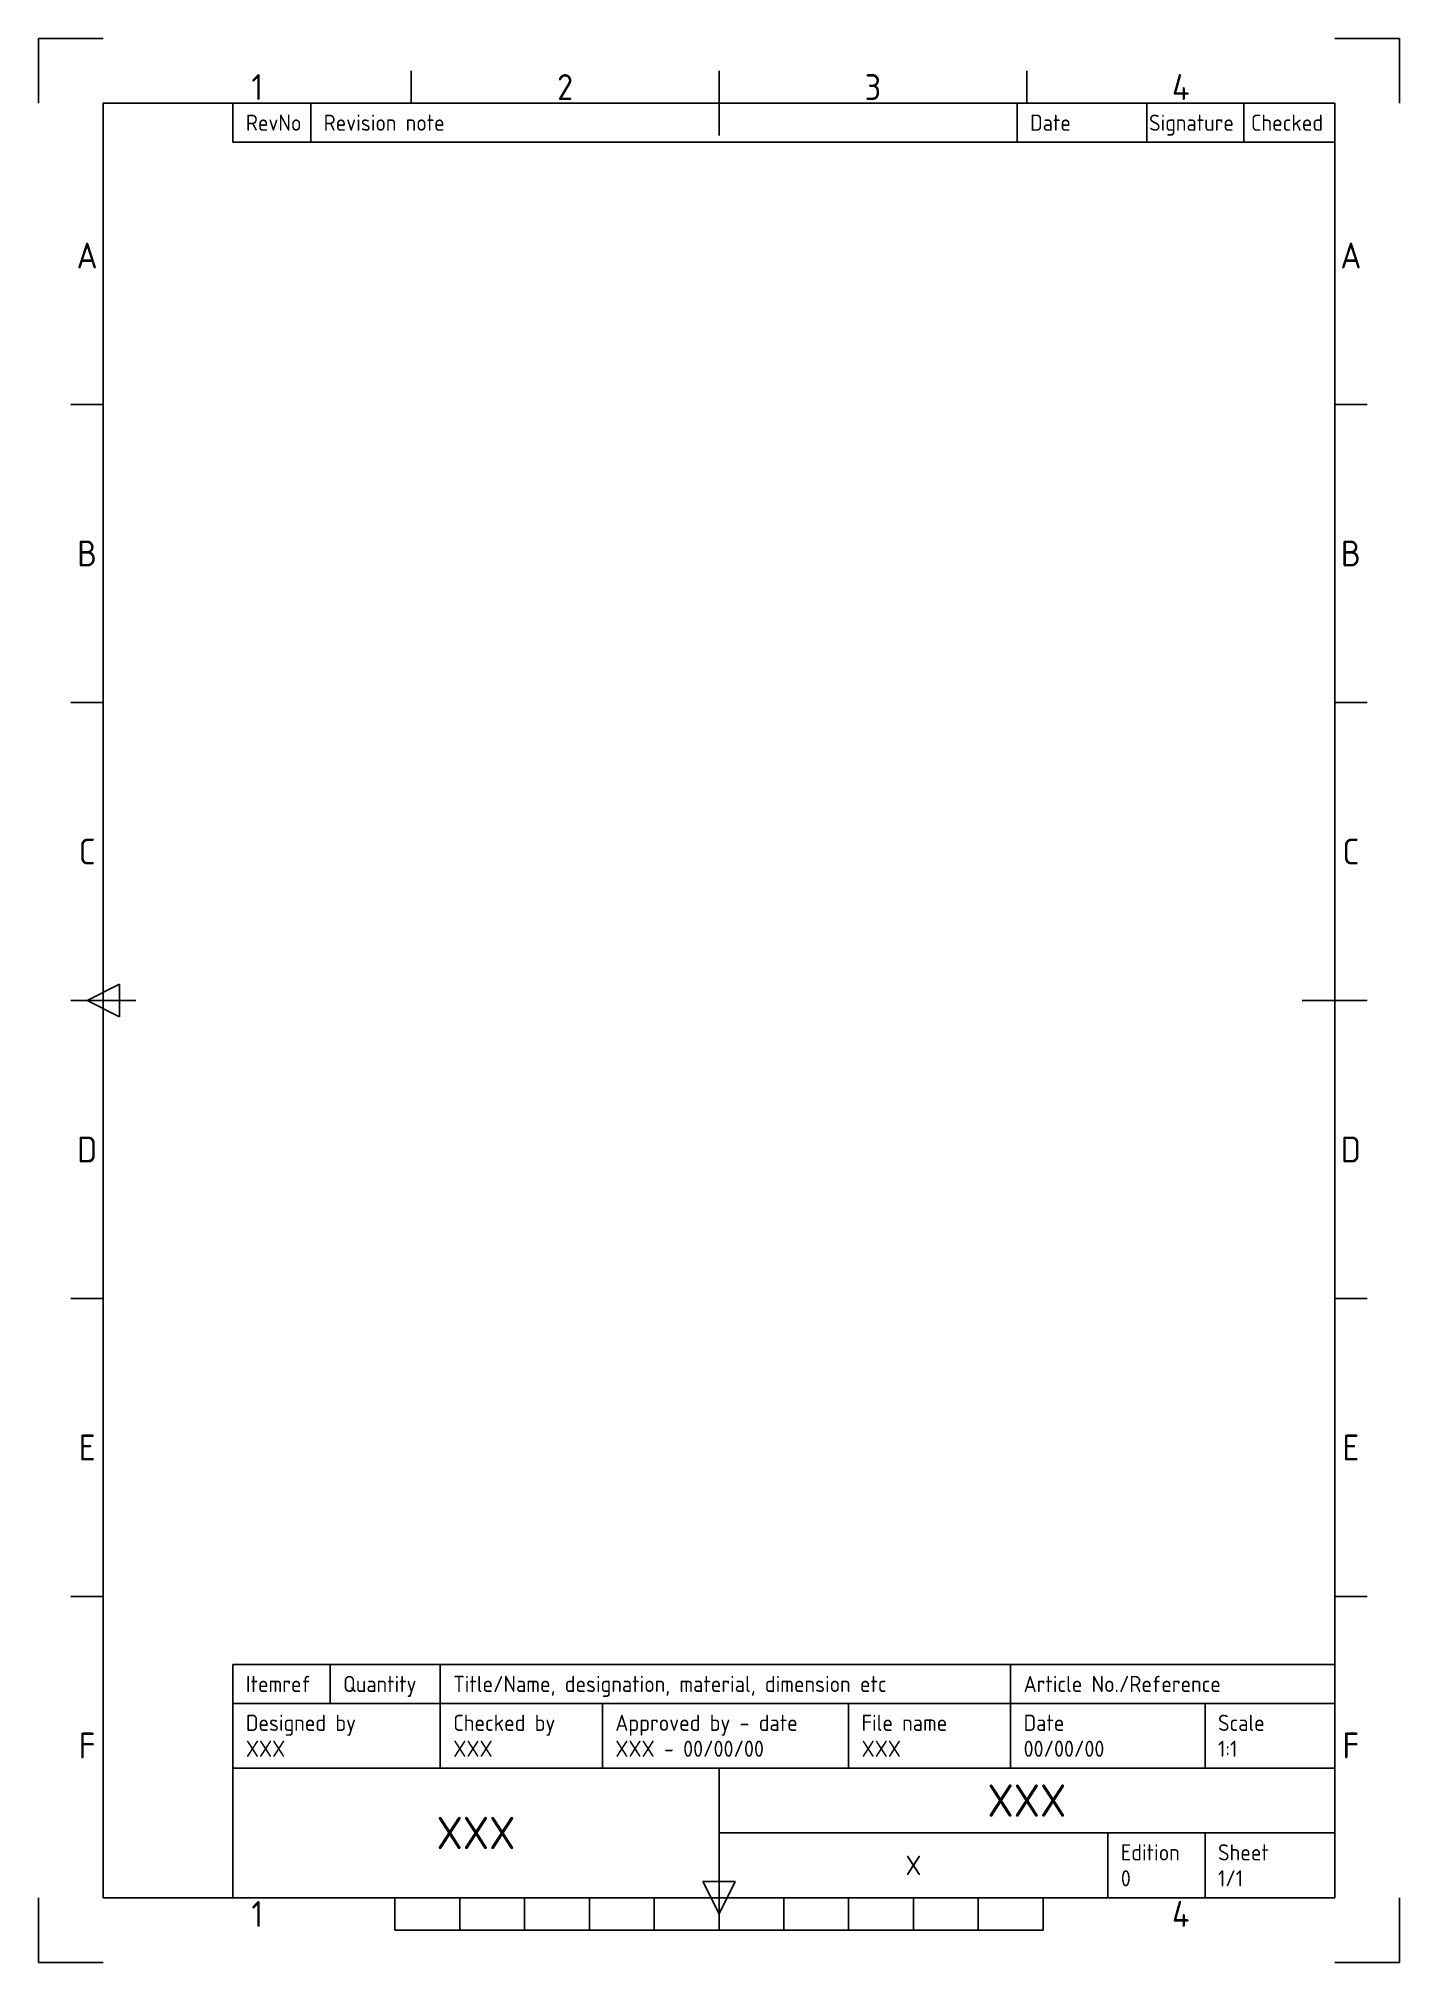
# Paper-space layout 'ISO A4 Title Block (portrait)' of a CAD drawing. Header units: inches, sheet in millimetres. Extents: x 0 to 210, y 0 to 297.
import ezdxf
from ezdxf.enums import TextEntityAlignment as Align

# ---------------------------------------------------------------- set-up
doc = ezdxf.new("R2010")
doc.units = ezdxf.units.IN
doc.header["$MEASUREMENT"] = 0
for name, color, linetype in [('FRAME 025', 7, 'Continuous'), ('FRAME 050', 6, 'Continuous'), ('FRAME 070', 5, 'Continuous'), ('FRAME 200', 8, 'Continuous'), ('Title Block', 7, 'Continuous'), ('Viewport', 7, 'Continuous')]:
    doc.layers.add(name, color=color, linetype=linetype)
doc.styles.add('ISO Proportional', font='isocp')

# ---------------------------------------------------------------- blocks, each defined once
blk = doc.blocks.new('ISO A4 title block (portrait)')
at = {"layer": 'FRAME 050'}
for p, q in [((57.5, 287), (57.5, 292)), ((105, 282), (105, 292)), ((152.5, 287), (152.5, 292)), ((10, 240.5), (5, 240.5)), ((205, 240.5), (200, 240.5)), ((10, 194.5), (5, 194.5)), ((205, 194.5), (200, 194.5)), ((5, 148.5), (15, 148.5)), ((7.5, 148.5), (12.5, 151)), ((12.5, 146), (7.5, 148.5)), ((12.5, 151), (12.5, 146)), ((195, 148.5), (205, 148.5)), ((10, 102.5), (5, 102.5)), ((205, 102.5), (200, 102.5)), ((10, 56.5), (5, 56.5)), ((205, 56.5), (200, 56.5)), ((105, 10), (105, 15)), ((105, 7.5), (102.5, 12.5)), ((102.5, 12.5), (107.5, 12.5)), ((107.5, 12.5), (105, 7.5)), ((55, 5), (55, 10)), ((65, 5), (65, 10)), ((75, 5), (75, 10)), ((85, 5), (85, 10)), ((95, 5), (95, 10)), ((105, 10), (105, 5)), ((115, 5), (115, 10)), ((125, 5), (125, 10)), ((135, 5), (135, 10)), ((145, 5), (145, 10)), ((155, 5), (155, 10)), ((55, 5), (155, 5))]:
    blk.add_line(p, q, dxfattribs=at)
at = {"layer": 'FRAME 070'}
for p, q in [((10, 287), (10, 10)), ((200, 287), (10, 287)), ((30, 281), (30, 287)), ((42, 281), (42, 287)), ((151, 281), (151, 287)), ((171, 281), (171, 287)), ((186, 281), (186, 287)), ((200, 10), (200, 287)), ((30, 281), (200, 281)), ((30, 46), (200, 46)), ((30, 40), (30, 46)), ((45, 40), (45, 46)), ((62, 40), (62, 46)), ((150, 40), (150, 46)), ((30, 40), (200, 40)), ((30, 10), (30, 40)), ((62, 30), (62, 40)), ((87, 30), (87, 40)), ((125, 30), (125, 40)), ((150, 30), (150, 40)), ((180, 30), (180, 40)), ((30, 30), (200, 30)), ((105, 10), (105, 30)), ((105, 20), (200, 20)), ((165, 10), (165, 20)), ((180, 10), (180, 20)), ((10, 10), (200, 10))]:
    blk.add_line(p, q, dxfattribs=at)
at = {"layer": 'FRAME 200'}
for p, q in [((0, 297), (0, 287)), ((10, 297), (0, 297)), ((210, 297), (200, 297)), ((210, 287), (210, 297)), ((0, 0), (0, 10)), ((210, 0), (210, 10)), ((0, 0), (10, 0)), ((210, 0), (200, 0))]:
    blk.add_line(p, q, dxfattribs=at)
at = {"layer": 'FRAME 025', "style": 'ISO Proportional'}
for s, p in [('RevNo', (32, 284)), ('Revision note', (44, 284)), ('Date', (153, 284)), ('Signature', (171.36, 284)), ('Checked', (187.08, 284)), ('Itemref', (32, 43)), ('Quantity', (47, 43)), ('Title/Name, designation, material, dimension etc', (64, 43)), ('Article No./Reference', (152, 43)), ('Designed by', (32, 37)), ('Checked by', (64, 37)), ('Approved by - date', (89, 37)), ('File name', (127, 37)), ('Date', (152, 37)), ('Scale', (182, 37)), ('Edition', (167, 17)), ('Sheet', (182, 17))]:
    blk.add_text(s, height=2.5, dxfattribs=at).set_placement(p, align=Align.MIDDLE_LEFT)
at = {"layer": 'FRAME 025', "style": 'ISO Proportional', "flags": 8}
for tag, p in [('DESIGNED_BY', (32, 33)), ('CHECKED_BY', (64, 33)), ('APPROVED_BY_DATE', (89, 33)), ('FILENAME', (127, 33)), ('DATE', (152, 33)), ('SCALE', (182, 33)), ('EDITION', (167, 13)), ('SHEET', (182, 13))]:
    blk.add_attdef(tag, text='', height=2.5, dxfattribs=at).set_placement(p, align=Align.MIDDLE_LEFT)
at = {"layer": 'FRAME 050', "style": 'ISO Proportional'}
for s, p in [('1', (33.75, 289.5)), ('2', (81.25, 289.5)), ('3', (128.75, 289.5)), ('4', (176.25, 289.5)), ('A', (7.5, 263.5)), ('A', (202.5, 263.5)), ('B', (7.5, 217.5)), ('B', (202.5, 217.5)), ('C', (7.5, 171.5)), ('C', (202.5, 171.5)), ('D', (7.5, 125.5)), ('D', (202.5, 125.5)), ('E', (7.5, 79.5)), ('E', (202.5, 79.5)), ('F', (7.5, 33.5)), ('F', (202.5, 33.5)), ('1', (33.75, 7.5)), ('4', (176.25, 7.5))]:
    blk.add_text(s, height=4, dxfattribs=at).set_placement(p, align=Align.MIDDLE)
at = {"layer": 'FRAME 050', "style": 'ISO Proportional', "flags": 8}
for tag, height, p in [('TITLE', 5, (152.5, 25)), ('OWNER', 5, (67.5, 20)), ('DRAWING_NUMBER', 3, (135, 15))]:
    blk.add_attdef(tag, text='', height=height, dxfattribs=at).set_placement(p, align=Align.MIDDLE)

psp = doc.layouts.new('ISO A4 Title Block (portrait)')

# ---------------------------------------------------------------- linework, layer by layer
at = {"layer": 'Viewport'}
psp.add_lwpolyline([(10, 287), (30, 287), (30, 281), (200, 281), (200, 46), (30, 46), (30, 10), (10, 10)], close=True, dxfattribs=at)

# ---------------------------------------------------------------- block references
at = {"layer": 'Title Block'}
ref = psp.add_blockref('ISO A4 title block (portrait)', (0, 0), dxfattribs=at)
ref.add_attrib('CHECKED_BY', 'XXX', dxfattribs={"layer": 'FRAME 025', "height": 2.5, "style": 'ISO Proportional'}).set_placement((64, 33), align=Align.MIDDLE_LEFT)
ref.add_attrib('DESIGNED_BY', 'XXX', dxfattribs={"layer": 'FRAME 025', "height": 2.5, "style": 'ISO Proportional'}).set_placement((32, 33), align=Align.MIDDLE_LEFT)
ref.add_attrib('OWNER', 'XXX', dxfattribs={"layer": 'FRAME 050', "height": 5, "style": 'ISO Proportional'}).set_placement((67.5, 20), align=Align.MIDDLE)
ref.add_attrib('DRAWING_NUMBER', 'X', dxfattribs={"layer": 'FRAME 050', "height": 3, "style": 'ISO Proportional'}).set_placement((135, 15), align=Align.MIDDLE)
ref.add_attrib('APPROVED_BY_DATE', 'XXX - 00/00/00', dxfattribs={"layer": 'FRAME 025', "height": 2.5, "style": 'ISO Proportional'}).set_placement((89, 33), align=Align.MIDDLE_LEFT)
ref.add_attrib('FILENAME', 'XXX', dxfattribs={"layer": 'FRAME 025', "height": 2.5, "style": 'ISO Proportional'}).set_placement((127, 33), align=Align.MIDDLE_LEFT)
ref.add_attrib('EDITION', '0', dxfattribs={"layer": 'FRAME 025', "height": 2.5, "style": 'ISO Proportional'}).set_placement((167, 13), align=Align.MIDDLE_LEFT)
ref.add_attrib('DATE', '00/00/00', dxfattribs={"layer": 'FRAME 025', "height": 2.5, "style": 'ISO Proportional'}).set_placement((152, 33), align=Align.MIDDLE_LEFT)
ref.add_attrib('TITLE', 'XXX', dxfattribs={"layer": 'FRAME 050', "height": 5, "style": 'ISO Proportional'}).set_placement((152.5, 25), align=Align.MIDDLE)
ref.add_attrib('SCALE', '1:1', dxfattribs={"layer": 'FRAME 025', "height": 2.5, "style": 'ISO Proportional'}).set_placement((182, 33), align=Align.MIDDLE_LEFT)
ref.add_attrib('SHEET', '1/1', dxfattribs={"layer": 'FRAME 025', "height": 2.5, "style": 'ISO Proportional'}).set_placement((182, 13), align=Align.MIDDLE_LEFT)

# ---------------------------------------------------------------- viewports
at = {"layer": 'Viewport'}
vp = psp.add_viewport(center=(105, 148.5), size=(190, 277), view_center_point=(210, 148.5), view_height=624.283, dxfattribs=at)
vp.dxf.flags = 0x10000  # cut along an outline
vp.dxf.clipping_boundary_handle = psp.add_lwpolyline([(10, 287), (30, 287), (30, 281), (200, 281), (200, 46), (30, 46), (30, 10), (10, 10)], format="xyb", close=True, dxfattribs={"invisible": 1}).dxf.handle

doc.saveas('drawing.dxf')
